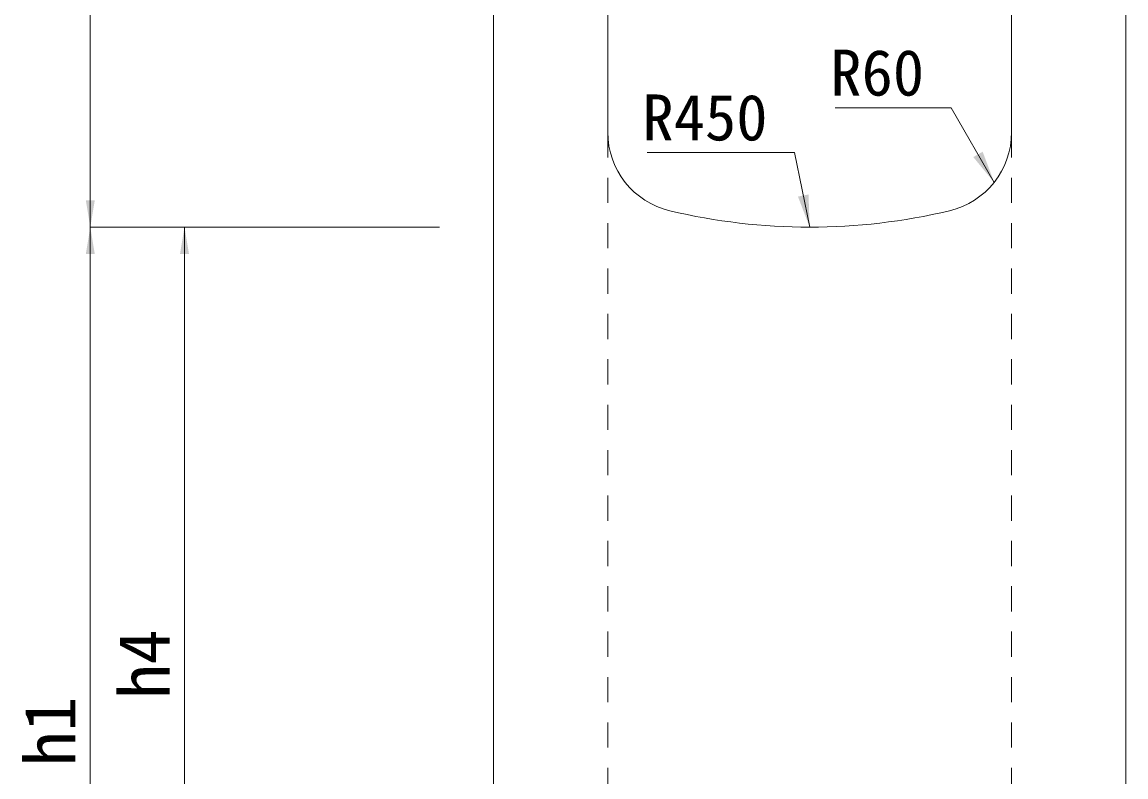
# Model space of a CAD drawing. Units: millimetres at full size; details may follow other scales. Extents: x 87398 to 114821, y -118528 to -105583.
# Drawn here: x 99096 to 99917, y -108708 to -108147 of the extents above; entities that cross this region are included whole.
import ezdxf
from ezdxf.enums import TextEntityAlignment as Align

# ---------------------------------------------------------------- set-up
doc = ezdxf.new("R2010")
doc.units = ezdxf.units.MM
doc.header["$LTSCALE"] = 25
doc.linetypes.add('USER3', pattern=[1.35, 0.75, -0.6])
for name, color, linetype, lineweight in [('寸法線', 7, 'Continuous', 13), ('引出線', 4, 'Continuous', 13), ('本体', 2, 'Continuous', 9)]:
    doc.layers.add(name, color=color, linetype=linetype, lineweight=lineweight)
doc.styles.add('ＭＳ ゴシック', font='')
doc.styles.get('ＭＳ ゴシック').set_extended_font_data('MS Gothic')

# ---------------------------------------------------------------- blocks, each defined once
blk = doc.blocks.new('filled_arrow')
at = {"color": 0, "linetype": 'Continuous', "lineweight": -2}
blk.add_solid([(7.5, 1.25), (0, 0), (7.5, -1.25)], dxfattribs=at)

msp = doc.modelspace()

# ---------------------------------------------------------------- linework, layer by layer
at = {"layer": '寸法線'}
for p, q in [((99147.14, -107599.55), (99147.14, -108299.55)), ((99406.7, -108299.55), (99147.14, -108299.55)), ((99147.14, -108299.55), (99147.14, -109049.55)), ((99406.7, -108299.55), (99147.14, -108299.55)), ((99217.14, -108299.55), (99217.14, -108949.55)), ((99406.7, -108299.55), (99217.14, -108299.55))]:
    msp.add_line(p, q, dxfattribs=at)
at = {"layer": '引出線'}
for points in [[(99818.76, -108266.24), (99786.74, -108210.77), (99700.59, -108210.77)], [(99681.7, -108299.55), (99670.39, -108244.09), (99560.85, -108244.09)]]:
    msp.add_lwpolyline(points, dxfattribs=at)
at = {"layer": '本体', "lineweight": 20}
for p, q in [((99446.7, -107599.55), (99446.7, -109049.55)), ((99531.7, -108229.03), (99531.7, -107599.55)), ((99831.7, -108229.03), (99831.7, -107599.55)), ((99916.7, -109049.55), (99916.7, -107599.55))]:
    msp.add_line(p, q, dxfattribs=at)
at = {"layer": '本体', "linetype": 'USER3'}
for p, q in [((99531.7, -108229.03), (99531.7, -108949.55)), ((99831.7, -108229.03), (99831.7, -108949.55))]:
    msp.add_line(p, q, dxfattribs=at)
at = {"layer": '本体', "lineweight": 20}
for centre, radius, start, end in [((99591.7, -108229.03), 60, 180, 256.65776), ((99771.7, -108229.03), 60, 283.34229, 0), ((99681.7, -107849.55), 450, 256.65776, 283.34229)]:
    msp.add_arc(centre, radius, start, end, dxfattribs=at)

# ---------------------------------------------------------------- block references
at = {"layer": '寸法線', "xscale": 2.67, "yscale": 2.67}
for p, rotation in [((99147.14, -108299.55), 90), ((99147.14, -108299.55), 270), ((99217.14, -108299.55), 270)]:
    msp.add_blockref('filled_arrow', p, dxfattribs=dict(at, rotation=rotation))
at = {"layer": '引出線', "xscale": 3.2, "yscale": 3.2}
for p, rotation in [((99818.76, -108266.24), 120), ((99681.7, -108299.55), 101.5)]:
    msp.add_blockref('filled_arrow', p, dxfattribs=dict(at, rotation=rotation))

# ---------------------------------------------------------------- texts
at = {"layer": '寸法線', "style": 'ＭＳ ゴシック'}
for s, p in [('h4', (99187.14, -108624.55)), ('h1', (99117.14, -108674.55))]:
    msp.add_text(s, height=37.98, rotation=90, dxfattribs=at).set_placement(p, align=Align.MIDDLE_CENTER)
at = {"layer": '引出線', "style": 'ＭＳ ゴシック'}
for s, p in [('R60', (99766.74, -108167.57)), ('R450', (99650.39, -108200.89))]:
    msp.add_text(s, height=34.18, dxfattribs=at).set_placement(p, align=Align.TOP_RIGHT)

doc.saveas('drawing.dxf')
